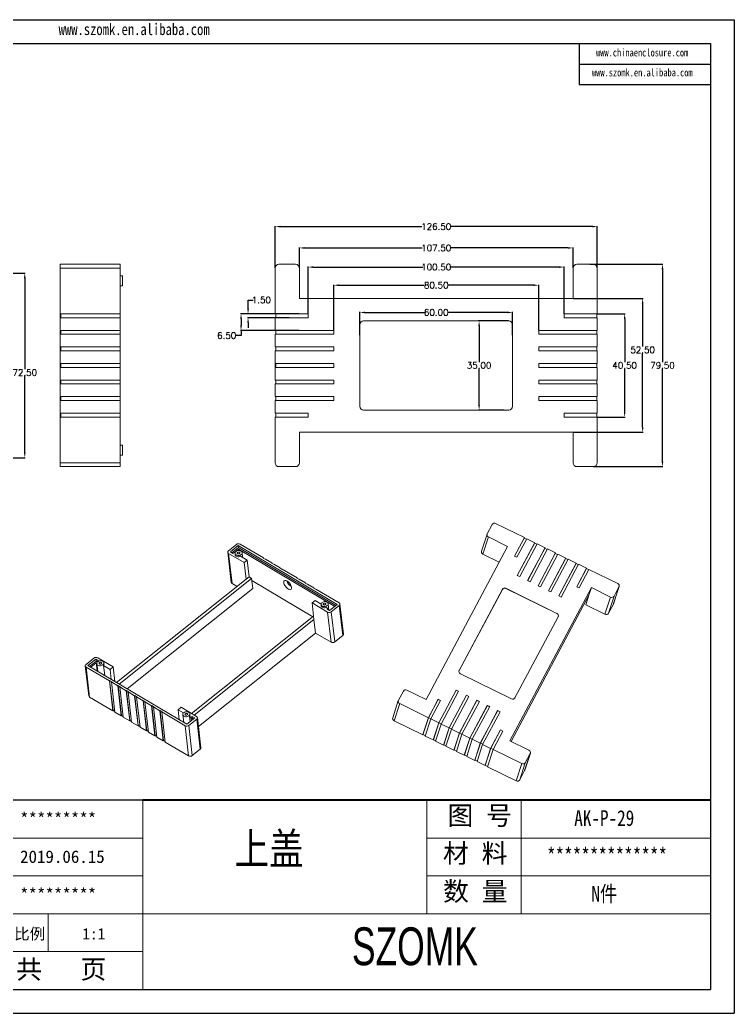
# Model space of a CAD drawing. Header units: inches. Extents: x 1474 to 2645, y 573 to 963.
# Drawn here: x 1745.1 to 2025.6, y 573 to 963 of the extents above; entities that cross this region are included whole.
import ezdxf

# ---------------------------------------------------------------- set-up
doc = ezdxf.new("R2010")
doc.units = ezdxf.units.IN
doc.layers.add('文字', color=81, linetype='Continuous')
doc.layers.add('粗实线', color=7, linetype='Continuous', lineweight=30)
doc.layers.add('细实线', color=3, linetype='Continuous', lineweight=9)
doc.styles.get("Standard").update_dxf_attribs({"font": 'txt', "bigfont": 'gbcbig.shx'})
doc.styles.add('宋体', font='', dxfattribs={"width": 0.8, "height": 3.5})
doc.styles.add('长仿宋', font='', dxfattribs={"width": 0.7, "height": 4})
doc.styles.get('宋体').set_extended_font_data('SimSun')
doc.styles.get('长仿宋').set_extended_font_data('SimSun')
doc.dimstyles.new('2.5', dxfattribs={"dimtxt": 2.5, "dimasz": 2, "dimexe": 0.18, "dimexo": 0.0625, "dimgap": 0.09, "dimtad": 0, "dimtih": 1, "dimtoh": 1, "dimzin": 0, "dimdsep": 46, "dimtxsty": 'Standard', "dimcen": 2, "dimadec": 0, "dimazin": 0, "dimtfac": 1, "dimtofl": 0, "dimtmove": 0, "dimatfit": 3, "dimfxl": 0, "dimtolj": 1, "dimtzin": 0, "dimarcsym": 0})

# ---------------------------------------------------------------- blocks, each defined once
blk = doc.blocks.new('*D121')
at = {"color": 0, "lineweight": -2, "transparency": 16777216}
for p, q in [((1854.87, 865.63), (1854.87, 873.64)), ((1856.87, 873.46), (1903.12, 873.46)), ((1960.37, 873.46), (1914.13, 873.46)), ((1962.37, 865.63), (1962.37, 873.64))]:
    blk.add_line(p, q, dxfattribs=at)
at = {"color": 0, "transparency": 16777216}
for points in [[(1856.87, 873.79), (1856.87, 873.13), (1854.87, 873.46)], [(1960.37, 873.79), (1960.37, 873.13), (1962.37, 873.46)]]:
    blk.add_solid(points, dxfattribs=at)
at = {"layer": 'Defpoints', "color": 0, "transparency": 16777216}
for p in [(1962.37, 873.46), (1854.87, 865.57), (1962.37, 865.57)]:
    blk.add_point(p, dxfattribs=at)
at = {"color": 0, "transparency": 16777216, "insert": (1908.62, 873.46), "char_height": 2.5, "attachment_point": 5}
blk.add_mtext('\\A1;107.50', dxfattribs=at)
blk = doc.blocks.new('*D122')
at = {"color": 0, "lineweight": -2, "transparency": 16777216}
for p, q in [((1845.37, 865.63), (1845.37, 882.04)), ((1847.37, 881.86), (1902.91, 881.86)), ((1969.87, 881.86), (1914.34, 881.86)), ((1971.87, 865.63), (1971.87, 882.04))]:
    blk.add_line(p, q, dxfattribs=at)
at = {"color": 0, "transparency": 16777216}
for points in [[(1847.37, 882.19), (1847.37, 881.53), (1845.37, 881.86)], [(1969.87, 882.19), (1969.87, 881.53), (1971.87, 881.86)]]:
    blk.add_solid(points, dxfattribs=at)
at = {"layer": 'Defpoints', "color": 0, "transparency": 16777216}
for p in [(1971.87, 881.86), (1845.37, 865.57), (1971.87, 865.57)]:
    blk.add_point(p, dxfattribs=at)
at = {"color": 0, "transparency": 16777216, "insert": (1908.62, 881.86), "char_height": 2.5, "attachment_point": 5}
blk.add_mtext('\\A1;126.50', dxfattribs=at)
blk = doc.blocks.new('*D123')
at = {"color": 0, "lineweight": -2, "transparency": 16777216}
for p, q in [((1878.62, 839.15), (1878.62, 848.31)), ((1880.62, 848.13), (1904.16, 848.13)), ((1936.62, 848.13), (1913.09, 848.13)), ((1938.62, 839.15), (1938.62, 848.31))]:
    blk.add_line(p, q, dxfattribs=at)
at = {"color": 0, "transparency": 16777216}
for points in [[(1880.62, 848.46), (1880.62, 847.8), (1878.62, 848.13)], [(1936.62, 848.46), (1936.62, 847.8), (1938.62, 848.13)]]:
    blk.add_solid(points, dxfattribs=at)
at = {"layer": 'Defpoints', "color": 0, "transparency": 16777216}
for p in [(1938.62, 848.13), (1878.62, 839.09), (1938.62, 839.09)]:
    blk.add_point(p, dxfattribs=at)
at = {"color": 0, "transparency": 16777216, "insert": (1908.62, 848.13), "char_height": 2.5, "attachment_point": 5}
blk.add_mtext('\\A1;60.00', dxfattribs=at)
blk = doc.blocks.new('*D124')
at = {"color": 0, "lineweight": -2, "transparency": 16777216}
for p, q in [((1858.37, 847.63), (1858.37, 866.12)), ((1958.87, 847.63), (1958.87, 866.12)), ((1860.37, 865.94), (1903.33, 865.94)), ((1956.87, 865.94), (1913.92, 865.94))]:
    blk.add_line(p, q, dxfattribs=at)
at = {"color": 0, "transparency": 16777216}
for points in [[(1860.37, 866.28), (1860.37, 865.61), (1858.37, 865.94)], [(1956.87, 866.28), (1956.87, 865.61), (1958.87, 865.94)]]:
    blk.add_solid(points, dxfattribs=at)
at = {"layer": 'Defpoints', "color": 0, "transparency": 16777216}
for p in [(1958.87, 865.94), (1858.37, 847.57), (1958.87, 847.57)]:
    blk.add_point(p, dxfattribs=at)
at = {"color": 0, "transparency": 16777216, "insert": (1908.62, 865.94), "char_height": 2.5, "attachment_point": 5}
blk.add_mtext('\\A1;100.50', dxfattribs=at)
blk = doc.blocks.new('*D125')
at = {"color": 0, "lineweight": -2, "transparency": 16777216}
for p, q in [((1868.37, 841.13), (1868.37, 859.01)), ((1870.37, 858.83), (1903.95, 858.83)), ((1946.87, 858.83), (1913.3, 858.83)), ((1948.87, 841.13), (1948.87, 859.01))]:
    blk.add_line(p, q, dxfattribs=at)
at = {"color": 0, "transparency": 16777216}
for points in [[(1870.37, 859.16), (1870.37, 858.49), (1868.37, 858.83)], [(1946.87, 859.16), (1946.87, 858.49), (1948.87, 858.83)]]:
    blk.add_solid(points, dxfattribs=at)
at = {"layer": 'Defpoints', "color": 0, "transparency": 16777216}
for p in [(1948.87, 858.83), (1868.37, 841.07), (1948.87, 841.07)]:
    blk.add_point(p, dxfattribs=at)
at = {"color": 0, "transparency": 16777216, "insert": (1908.62, 858.83), "char_height": 2.5, "attachment_point": 5}
blk.add_mtext('\\A1;80.50', dxfattribs=at)
blk = doc.blocks.new('*D126')
at = {"color": 0, "lineweight": -2, "transparency": 16777216}
for p, q in [((1937.06, 844.82), (1925.29, 844.82)), ((1925.47, 842.82), (1925.47, 828.66)), ((1925.47, 811.82), (1925.47, 825.98)), ((1935.3, 809.82), (1925.29, 809.82))]:
    blk.add_line(p, q, dxfattribs=at)
at = {"color": 0, "transparency": 16777216}
for points in [[(1925.13, 842.82), (1925.8, 842.82), (1925.47, 844.82)], [(1925.13, 811.82), (1925.8, 811.82), (1925.47, 809.82)]]:
    blk.add_solid(points, dxfattribs=at)
at = {"layer": 'Defpoints', "color": 0, "transparency": 16777216}
for p in [(1925.47, 844.82), (1937.12, 844.82), (1935.36, 809.82)]:
    blk.add_point(p, dxfattribs=at)
at = {"color": 0, "transparency": 16777216, "insert": (1925.47, 827.32), "char_height": 2.5, "attachment_point": 5}
blk.add_mtext('\\A1;35.00', dxfattribs=at)
blk = doc.blocks.new('*D127')
at = {"color": 0, "lineweight": -2, "transparency": 16777216}
for p, q in [((1968.91, 867.07), (1997.65, 867.07)), ((1997.47, 865.07), (1997.47, 828.66)), ((1997.47, 789.57), (1997.47, 825.98)), ((1970.44, 787.57), (1997.65, 787.57))]:
    blk.add_line(p, q, dxfattribs=at)
at = {"color": 0, "transparency": 16777216}
for points in [[(1997.14, 865.07), (1997.81, 865.07), (1997.47, 867.07)], [(1997.14, 789.57), (1997.81, 789.57), (1997.47, 787.57)]]:
    blk.add_solid(points, dxfattribs=at)
at = {"layer": 'Defpoints', "color": 0, "transparency": 16777216}
for p in [(1968.85, 867.07), (1997.47, 867.07), (1970.37, 787.57)]:
    blk.add_point(p, dxfattribs=at)
at = {"color": 0, "transparency": 16777216, "insert": (1997.47, 827.32), "char_height": 2.5, "attachment_point": 5}
blk.add_mtext('\\A1;79.50', dxfattribs=at)
blk = doc.blocks.new('*D128')
at = {"color": 0, "lineweight": -2, "transparency": 16777216}
for p, q in [((1962.44, 853.57), (1989.87, 853.57)), ((1989.69, 851.57), (1989.69, 834.78)), ((1989.69, 803.07), (1989.69, 832.1)), ((1962.44, 801.07), (1989.87, 801.07))]:
    blk.add_line(p, q, dxfattribs=at)
at = {"color": 0, "transparency": 16777216}
for points in [[(1989.35, 851.57), (1990.02, 851.57), (1989.69, 853.57)], [(1989.35, 803.07), (1990.02, 803.07), (1989.69, 801.07)]]:
    blk.add_solid(points, dxfattribs=at)
at = {"layer": 'Defpoints', "color": 0, "transparency": 16777216}
for p in [(1962.37, 853.57), (1989.69, 853.57), (1962.37, 801.07)]:
    blk.add_point(p, dxfattribs=at)
at = {"color": 0, "transparency": 16777216, "insert": (1989.69, 833.44), "char_height": 2.5, "attachment_point": 5}
blk.add_mtext('\\A1;52.50', dxfattribs=at)
blk = doc.blocks.new('*D129')
at = {"color": 0, "lineweight": -2, "transparency": 16777216}
for p, q in [((1971.94, 847.57), (1982.81, 847.57)), ((1982.63, 845.57), (1982.63, 828.66)), ((1982.63, 809.07), (1982.63, 825.98)), ((1971.94, 807.07), (1982.81, 807.07))]:
    blk.add_line(p, q, dxfattribs=at)
at = {"color": 0, "transparency": 16777216}
for points in [[(1982.3, 845.57), (1982.97, 845.57), (1982.63, 847.57)], [(1982.3, 809.07), (1982.97, 809.07), (1982.63, 807.07)]]:
    blk.add_solid(points, dxfattribs=at)
at = {"layer": 'Defpoints', "color": 0, "transparency": 16777216}
for p in [(1971.87, 847.57), (1982.63, 847.57), (1971.87, 807.07)]:
    blk.add_point(p, dxfattribs=at)
at = {"color": 0, "transparency": 16777216, "insert": (1982.63, 827.32), "char_height": 2.5, "attachment_point": 5}
blk.add_mtext('\\A1;40.50', dxfattribs=at)
blk = doc.blocks.new('*D130')
at = {"color": 0, "lineweight": -2, "transparency": 16777216}
for p, q in [((1834.73, 849.57), (1834.73, 853.02)), ((1834.73, 853.02), (1836.73, 853.02)), ((1850.85, 847.57), (1834.55, 847.57)), ((1850.85, 846.07), (1834.55, 846.07)), ((1834.73, 844.07), (1834.73, 842.07))]:
    blk.add_line(p, q, dxfattribs=at)
at = {"color": 0, "transparency": 16777216}
for points in [[(1834.4, 849.57), (1835.06, 849.57), (1834.73, 847.57)], [(1834.4, 844.07), (1835.06, 844.07), (1834.73, 846.07)]]:
    blk.add_solid(points, dxfattribs=at)
at = {"layer": 'Defpoints', "color": 0, "transparency": 16777216}
for p in [(1850.91, 847.57), (1834.73, 846.07), (1850.91, 846.07)]:
    blk.add_point(p, dxfattribs=at)
at = {"color": 0, "transparency": 16777216, "insert": (1839.95, 853.02), "char_height": 2.5, "attachment_point": 5}
blk.add_mtext('\\A1;1.50', dxfattribs=at)
blk = doc.blocks.new('*D131')
at = {"color": 0, "lineweight": -2, "transparency": 16777216}
for p, q in [((1854.83, 847.57), (1831.79, 847.57)), ((1831.97, 845.57), (1831.97, 843.07)), ((1831.97, 839.07), (1829.97, 839.07)), ((1854.83, 841.07), (1831.79, 841.07)), ((1831.97, 841.07), (1831.97, 839.07))]:
    blk.add_line(p, q, dxfattribs=at)
at = {"color": 0, "transparency": 16777216}
for points in [[(1831.64, 845.57), (1832.31, 845.57), (1831.97, 847.57)], [(1831.64, 843.07), (1832.31, 843.07), (1831.97, 841.07)]]:
    blk.add_solid(points, dxfattribs=at)
at = {"layer": 'Defpoints', "color": 0, "transparency": 16777216}
for p in [(1854.9, 847.57), (1831.97, 841.07), (1854.9, 841.07)]:
    blk.add_point(p, dxfattribs=at)
at = {"color": 0, "transparency": 16777216, "insert": (1826.34, 839.07), "char_height": 2.5, "attachment_point": 5}
blk.add_mtext('\\A1;6.50', dxfattribs=at)
blk = doc.blocks.new('*D135')
at = {"color": 0, "lineweight": -2, "transparency": 16777216}
for p, q in [((1715.22, 863.57), (1747.23, 863.57)), ((1747.05, 861.57), (1747.05, 825.88)), ((1747.05, 793.07), (1747.05, 823.2)), ((1715.22, 791.07), (1747.23, 791.07))]:
    blk.add_line(p, q, dxfattribs=at)
at = {"color": 0, "transparency": 16777216}
for points in [[(1746.71, 861.57), (1747.38, 861.57), (1747.05, 863.57)], [(1746.71, 793.07), (1747.38, 793.07), (1747.05, 791.07)]]:
    blk.add_solid(points, dxfattribs=at)
at = {"layer": 'Defpoints', "color": 0, "transparency": 16777216}
for p in [(1715.15, 863.57), (1747.05, 863.57), (1715.15, 791.07)]:
    blk.add_point(p, dxfattribs=at)
at = {"color": 0, "transparency": 16777216, "insert": (1747.05, 824.54), "char_height": 2.5, "attachment_point": 5}
blk.add_mtext('\\A1;72.50', dxfattribs=at)

msp = doc.modelspace()

# ---------------------------------------------------------------- linework, layer by layer
for p, q in [((1473.932, 963.036), (2025.615, 963.036)), ((2025.615, 963.036), (2025.615, 572.957)), ((1488.207, 953.749), (2016.328, 953.749)), ((1964.73, 953.749), (1964.73, 937.624)), ((2016.328, 953.749), (2016.328, 582.244)), ((1964.73, 945.686), (2016.328, 945.686)), ((1964.73, 937.624), (2016.328, 937.624)), ((1793.425, 656.545), (1681.974, 656.545)), ((1488.207, 582.244), (2016.328, 582.244)), ((1473.932, 572.957), (2025.615, 572.957))]:
    msp.add_line(p, q)
at = {"color": 7, "linetype": 'Continuous', "lineweight": 15}
for p, q in [((1784.463, 867.07), (1760.963, 867.07)), ((1760.963, 865.57), (1760.963, 867.07)), ((1784.463, 867.07), (1784.463, 865.57)), ((1853.375, 867.07), (1846.875, 867.07)), ((1970.375, 867.07), (1963.875, 867.07)), ((1784.463, 865.57), (1760.963, 865.57)), ((1760.963, 847.57), (1760.963, 865.57)), ((1784.463, 865.57), (1784.463, 847.57)), ((1785.463, 862.57), (1784.463, 862.57)), ((1785.463, 862.57), (1785.463, 858.57)), ((1845.375, 865.57), (1845.375, 847.57)), ((1854.875, 853.57), (1854.875, 865.57)), ((1962.375, 865.57), (1962.375, 853.57)), ((1971.875, 847.57), (1971.875, 865.57)), ((1784.463, 858.57), (1785.463, 858.57)), ((1962.375, 853.57), (1854.875, 853.57)), ((1784.463, 847.57), (1760.963, 847.57)), ((1760.963, 846.07), (1760.963, 847.57)), ((1761.163, 846.07), (1761.163, 847.57)), ((1784.463, 846.07), (1784.463, 847.57)), ((1845.375, 847.57), (1858.375, 847.57)), ((1845.575, 847.57), (1845.575, 846.07)), ((1858.375, 847.57), (1858.375, 846.07)), ((1958.875, 847.57), (1971.875, 847.57)), ((1958.875, 846.07), (1958.875, 847.57)), ((1971.675, 846.07), (1971.675, 847.57)), ((1784.463, 846.07), (1760.963, 846.07)), ((1760.963, 841.07), (1760.963, 846.07)), ((1784.463, 846.07), (1784.463, 841.07)), ((1845.375, 846.07), (1845.375, 841.07)), ((1858.375, 846.07), (1845.375, 846.07)), ((1878.625, 811.32), (1878.625, 843.32)), ((1880.125, 844.82), (1937.125, 844.82)), ((1938.625, 843.32), (1938.625, 811.32)), ((1971.875, 846.07), (1958.875, 846.07)), ((1971.875, 841.07), (1971.875, 846.07)), ((1784.463, 841.07), (1760.963, 841.07)), ((1760.963, 839.57), (1760.963, 841.07)), ((1784.463, 839.57), (1760.963, 839.57)), ((1760.963, 834.57), (1760.963, 839.57)), ((1761.163, 839.57), (1761.163, 841.07)), ((1784.463, 839.57), (1784.463, 841.07)), ((1784.463, 839.57), (1784.463, 834.57)), ((1845.375, 841.07), (1868.375, 841.07)), ((1845.375, 839.57), (1845.375, 834.57)), ((1868.375, 839.57), (1845.375, 839.57)), ((1845.575, 841.07), (1845.575, 839.57)), ((1868.375, 841.07), (1868.375, 839.57)), ((1948.875, 841.07), (1971.875, 841.07)), ((1948.875, 839.57), (1948.875, 841.07)), ((1971.875, 839.57), (1948.875, 839.57)), ((1971.675, 839.57), (1971.675, 841.07)), ((1971.875, 834.57), (1971.875, 839.57)), ((1784.463, 834.57), (1760.963, 834.57)), ((1760.963, 833.07), (1760.963, 834.57)), ((1784.463, 833.07), (1760.963, 833.07)), ((1760.963, 828.07), (1760.963, 833.07)), ((1761.163, 833.07), (1761.163, 834.57)), ((1784.463, 833.07), (1784.463, 834.57)), ((1784.463, 833.07), (1784.463, 828.07)), ((1845.375, 834.57), (1868.375, 834.57)), ((1845.375, 833.07), (1845.375, 828.07)), ((1868.375, 833.07), (1845.375, 833.07)), ((1845.575, 834.57), (1845.575, 833.07)), ((1868.375, 834.57), (1868.375, 833.07)), ((1948.875, 834.57), (1971.875, 834.57)), ((1948.875, 833.07), (1948.875, 834.57)), ((1971.875, 833.07), (1948.875, 833.07)), ((1971.675, 833.07), (1971.675, 834.57)), ((1971.875, 828.07), (1971.875, 833.07)), ((1784.463, 828.07), (1760.963, 828.07)), ((1760.963, 826.57), (1760.963, 828.07)), ((1761.163, 826.57), (1761.163, 828.07)), ((1784.463, 826.57), (1784.463, 828.07)), ((1845.375, 828.07), (1868.375, 828.07)), ((1845.375, 828.07), (1845.375, 826.57)), ((1845.575, 828.07), (1845.575, 826.57)), ((1868.375, 828.07), (1868.375, 826.57)), ((1948.875, 828.07), (1971.875, 828.07)), ((1948.875, 826.57), (1948.875, 828.07)), ((1971.675, 826.57), (1971.675, 828.07)), ((1760.963, 826.57), (1784.463, 826.57)), ((1760.963, 821.57), (1760.963, 826.57)), ((1784.463, 826.57), (1784.463, 821.57)), ((1845.375, 826.57), (1845.375, 821.57)), ((1868.375, 826.57), (1845.375, 826.57)), ((1971.875, 826.57), (1948.875, 826.57)), ((1971.875, 821.57), (1971.875, 826.57)), ((1784.463, 821.57), (1760.963, 821.57)), ((1760.963, 820.07), (1760.963, 821.57)), ((1760.963, 815.07), (1760.963, 820.07)), ((1760.963, 820.07), (1784.463, 820.07)), ((1761.163, 820.07), (1761.163, 821.57)), ((1784.463, 820.07), (1784.463, 821.57)), ((1784.463, 820.07), (1784.463, 815.07)), ((1845.375, 821.57), (1868.375, 821.57)), ((1845.375, 820.07), (1845.375, 815.07)), ((1868.375, 820.07), (1845.375, 820.07)), ((1845.575, 821.57), (1845.575, 820.07)), ((1868.375, 821.57), (1868.375, 820.07)), ((1948.875, 821.57), (1971.875, 821.57)), ((1948.875, 820.07), (1948.875, 821.57)), ((1971.875, 820.07), (1948.875, 820.07)), ((1971.675, 820.07), (1971.675, 821.57)), ((1971.875, 815.07), (1971.875, 820.07)), ((1784.463, 815.07), (1760.963, 815.07)), ((1760.963, 813.57), (1760.963, 815.07)), ((1760.963, 813.57), (1784.463, 813.57)), ((1760.963, 808.57), (1760.963, 813.57)), ((1761.163, 813.57), (1761.163, 815.07)), ((1784.463, 813.57), (1784.463, 815.07)), ((1784.463, 813.57), (1784.463, 808.57)), ((1845.375, 815.07), (1868.375, 815.07)), ((1845.375, 813.57), (1845.375, 808.57)), ((1868.375, 813.57), (1845.375, 813.57)), ((1845.575, 815.07), (1845.575, 813.57)), ((1868.375, 815.07), (1868.375, 813.57)), ((1948.875, 815.07), (1971.875, 815.07)), ((1948.875, 813.57), (1948.875, 815.07)), ((1971.875, 813.57), (1948.875, 813.57)), ((1971.675, 813.57), (1971.675, 815.07)), ((1971.875, 808.57), (1971.875, 813.57)), ((1784.463, 808.57), (1760.963, 808.57)), ((1760.963, 807.07), (1760.963, 808.57)), ((1761.163, 807.07), (1761.163, 808.57)), ((1784.463, 807.07), (1784.463, 808.57)), ((1845.375, 808.57), (1858.375, 808.57)), ((1845.575, 808.57), (1845.575, 807.07)), ((1858.375, 808.57), (1858.375, 807.07)), ((1937.125, 809.82), (1880.125, 809.82)), ((1958.875, 808.57), (1971.875, 808.57)), ((1958.875, 807.07), (1958.875, 808.57)), ((1971.675, 807.07), (1971.675, 808.57)), ((1760.963, 807.07), (1784.463, 807.07)), ((1760.963, 789.07), (1760.963, 807.07)), ((1784.463, 807.07), (1784.463, 789.07)), ((1845.375, 807.07), (1845.375, 789.07)), ((1858.375, 807.07), (1845.375, 807.07)), ((1971.875, 807.07), (1958.875, 807.07)), ((1971.875, 789.07), (1971.875, 807.07)), ((1854.875, 801.07), (1962.375, 801.07)), ((1854.875, 789.07), (1854.875, 801.07)), ((1962.375, 801.07), (1962.375, 789.07)), ((1785.463, 796.07), (1784.463, 796.07)), ((1785.463, 796.07), (1785.463, 792.07)), ((1784.463, 792.07), (1785.463, 792.07)), ((1784.463, 789.07), (1760.963, 789.07)), ((1760.963, 787.57), (1760.963, 789.07)), ((1784.463, 789.07), (1784.463, 787.57)), ((1784.463, 787.57), (1760.963, 787.57)), ((1846.875, 787.57), (1853.375, 787.57)), ((1963.875, 787.57), (1970.375, 787.57)), ((1930.575, 764.882), (1928.638, 761.248)), ((1943.24, 759.708), (1931.961, 765.258)), ((1928.579, 761.109), (1926.396, 754.37)), ((1827.038, 754.532), (1830.146, 757.011)), ((1831.625, 757.13), (1840.768, 751.704)), ((1929.131, 759.946), (1926.948, 753.208)), ((1929.131, 759.946), (1936.65, 756.246)), ((1939.367, 752.438), (1943.24, 759.708)), ((1943.162, 759.538), (1939.376, 752.434)), ((1944.18, 759.245), (1940.307, 751.976)), ((1940.46, 744.842), (1947.313, 757.703)), ((1947.235, 757.534), (1940.47, 744.837)), ((1948.253, 757.24), (1941.4, 744.379)), ((1944.092, 759.08), (1943.162, 759.538)), ((1943.182, 759.528), (1943.24, 759.708)), ((1947.313, 757.703), (1944.18, 759.245)), ((1948.165, 757.076), (1947.235, 757.534)), ((1947.255, 757.524), (1947.313, 757.703)), ((1951.386, 755.699), (1948.253, 757.24)), ((1826.757, 753.96), (1828.12, 742.123)), ((1833.177, 749.89), (1827.082, 753.508)), ((1827.082, 753.508), (1828.446, 741.671)), ((1830.908, 756.558), (1827.8, 754.08)), ((1827.8, 754.08), (1828.815, 753.477)), ((1830.995, 755.803), (1828.393, 753.728)), ((1828.815, 753.477), (1829.294, 753.858)), ((1829.294, 753.858), (1829.611, 753.669)), ((1831.024, 755.12), (1829.379, 753.808)), ((1829.608, 753.488), (1829.666, 752.984)), ((1869.764, 733.496), (1830.908, 756.558)), ((1830.995, 755.803), (1830.908, 756.558)), ((1869.258, 733.092), (1830.995, 755.803)), ((1868.78, 732.711), (1831.024, 755.12)), ((1831.024, 755.12), (1831.082, 754.62)), ((1832.61, 751.89), (1832.389, 753.808)), ((1936.65, 756.246), (1904.622, 696.134)), ((1926.948, 753.208), (1933.352, 750.056)), ((1944.533, 742.837), (1951.386, 755.699)), ((1951.307, 755.529), (1944.543, 742.833)), ((1952.325, 755.236), (1945.473, 742.375)), ((1948.606, 740.833), (1955.458, 753.694)), ((1955.38, 753.525), (1948.615, 740.828)), ((1956.398, 753.231), (1949.546, 740.37)), ((1952.238, 755.071), (1951.307, 755.529)), ((1951.328, 755.519), (1951.386, 755.699)), ((1955.458, 753.694), (1952.325, 755.236)), ((1956.311, 753.067), (1955.38, 753.525)), ((1955.4, 753.515), (1955.458, 753.694)), ((1959.531, 751.69), (1956.398, 753.231)), ((1831.801, 752.37), (1834.373, 750.843)), ((1834.373, 750.843), (1833.177, 749.89)), ((1833.177, 749.89), (1833.932, 743.342)), ((1835.127, 744.295), (1834.373, 750.843)), ((1840.768, 751.704), (1840.672, 751.628)), ((1841.434, 751.175), (1840.672, 751.628)), ((1840.784, 751.561), (1840.768, 751.704)), ((1841.434, 751.175), (1841.53, 751.252)), ((1841.53, 751.252), (1844.069, 749.744)), ((1844.069, 749.744), (1843.974, 749.668)), ((1844.735, 749.216), (1843.974, 749.668)), ((1844.086, 749.601), (1844.069, 749.744)), ((1844.735, 749.216), (1844.831, 749.292)), ((1844.831, 749.292), (1847.371, 747.785)), ((1940.307, 751.976), (1939.367, 752.438)), ((1952.679, 738.828), (1959.531, 751.69)), ((1952.688, 738.824), (1959.453, 751.52)), ((1960.471, 751.227), (1953.619, 738.366)), ((1956.752, 736.824), (1963.604, 749.685)), ((1956.761, 736.819), (1963.526, 749.516)), ((1964.544, 749.222), (1957.691, 736.361)), ((1960.383, 751.062), (1959.453, 751.52)), ((1959.473, 751.51), (1959.531, 751.69)), ((1963.604, 749.685), (1960.471, 751.227)), ((1964.456, 749.058), (1963.526, 749.516)), ((1963.546, 749.506), (1963.604, 749.685)), ((1967.677, 747.681), (1964.544, 749.222)), ((1847.371, 747.785), (1847.275, 747.708)), ((1848.037, 747.256), (1847.275, 747.708)), ((1847.387, 747.642), (1847.371, 747.785)), ((1848.037, 747.256), (1848.133, 747.332)), ((1853.974, 743.866), (1848.133, 747.332)), ((1963.804, 740.411), (1967.677, 747.681)), ((1963.813, 740.407), (1967.599, 747.511)), ((1968.617, 747.218), (1964.744, 739.949)), ((1968.529, 747.053), (1967.599, 747.511)), ((1967.619, 747.501), (1967.677, 747.681)), ((1979.895, 741.667), (1968.617, 747.218)), ((1833.932, 743.342), (1783.088, 702.795)), ((1836.143, 743.692), (1784.104, 702.192)), ((1830.389, 740.517), (1828.446, 741.671)), ((1833.932, 743.342), (1835.127, 744.295)), ((1835.127, 744.295), (1836.143, 743.692)), ((1836.143, 743.692), (1836.607, 739.663)), ((1836.237, 742.876), (1860.23, 728.635)), ((1853.974, 743.866), (1853.878, 743.789)), ((1854.64, 743.337), (1853.878, 743.789)), ((1853.99, 743.723), (1853.974, 743.866)), ((1854.736, 743.413), (1854.64, 743.337)), ((1854.736, 743.413), (1857.275, 741.906)), ((1857.18, 741.83), (1857.275, 741.906)), ((1857.941, 741.377), (1857.18, 741.83)), ((1857.292, 741.763), (1857.275, 741.906)), ((1858.037, 741.454), (1857.941, 741.377)), ((1858.037, 741.454), (1860.577, 739.946)), ((1941.4, 744.379), (1940.46, 744.842)), ((1945.473, 742.375), (1944.533, 742.837)), ((1787.267, 700.315), (1836.607, 739.663)), ((1860.481, 739.87), (1860.577, 739.946)), ((1861.243, 739.418), (1860.481, 739.87)), ((1860.593, 739.804), (1860.577, 739.946)), ((1861.339, 739.494), (1861.243, 739.418)), ((1861.339, 739.494), (1870.481, 734.068)), ((1934.591, 739.371), (1917.609, 707.497)), ((1917.628, 707.555), (1934.61, 739.428)), ((1934.61, 739.428), (1934.591, 739.371)), ((1935.978, 739.747), (1935.997, 739.804)), ((1956.029, 729.878), (1935.978, 739.747)), ((1935.997, 739.804), (1956.047, 729.936)), ((1937.518, 679.943), (1969.546, 740.055)), ((1949.546, 740.37), (1948.606, 740.833)), ((1953.619, 738.366), (1952.679, 738.828)), ((1964.744, 739.949), (1963.804, 740.411)), ((1968.571, 737.045), (1969.546, 740.055)), ((1969.546, 740.055), (1977.065, 736.355)), ((1978.206, 733.628), (1980.388, 740.366)), ((1978.265, 733.767), (1980.447, 740.505)), ((1978.452, 736.731), (1980.388, 740.366)), ((1859.844, 734.063), (1861.039, 735.016)), ((1865.939, 730.445), (1859.844, 734.063)), ((1859.844, 734.063), (1860.598, 727.515)), ((1861.039, 735.016), (1863.389, 733.621)), ((1863.385, 733.44), (1863.443, 732.936)), ((1866.47, 731.128), (1866.166, 733.76)), ((1866.656, 731.017), (1869.764, 733.496)), ((1872.17, 721.779), (1870.807, 733.616)), ((1968.571, 737.045), (1938.016, 679.698)), ((1957.691, 736.361), (1956.752, 736.824)), ((1967.363, 733.317), (1968.571, 737.045)), ((1974.882, 729.617), (1977.065, 736.355)), ((1976.269, 729.993), (1978.452, 736.731)), ((1976.269, 729.993), (1978.206, 733.628)), ((1978.206, 733.628), (1978.265, 733.767)), ((1866.118, 732.001), (1865.578, 732.322)), ((1866.118, 732.001), (1865.64, 731.62)), ((1865.64, 731.62), (1866.656, 731.017)), ((1867.302, 718.608), (1865.939, 730.445)), ((1866.2, 731.287), (1866.118, 732.001)), ((1870.526, 733.043), (1867.418, 730.565)), ((1867.418, 730.565), (1868.781, 718.728)), ((1870.526, 733.043), (1871.889, 721.207)), ((1956.047, 729.936), (1956.029, 729.878)), ((1967.363, 733.317), (1974.882, 729.617)), ((1860.449, 728.809), (1812.564, 690.622)), ((1860.598, 727.515), (1813.58, 690.019)), ((1860.598, 727.515), (1861.207, 722.226)), ((1956.54, 728.634), (1939.558, 696.761)), ((1861.207, 722.226), (1815.255, 685.58)), ((1867.302, 718.608), (1861.207, 722.226)), ((1871.889, 721.207), (1868.781, 718.728)), ((1774.2, 712.394), (1771.092, 709.916)), ((1774.962, 711.942), (1771.854, 709.463)), ((1775.049, 711.187), (1772.447, 709.111)), ((1775.079, 710.504), (1772.955, 708.81)), ((1775.978, 711.339), (1774.962, 711.942)), ((1774.962, 711.942), (1775.049, 711.187)), ((1775.504, 710.916), (1775.049, 711.187)), ((1775.079, 710.504), (1775.335, 710.352)), ((1775.079, 710.504), (1775.444, 707.333)), ((1775.335, 710.206), (1775.683, 707.191)), ((1775.499, 710.958), (1775.978, 711.339)), ((1775.617, 710.888), (1775.499, 710.958)), ((1775.499, 710.958), (1775.52, 710.781)), ((1781.774, 708.896), (1775.679, 712.514)), ((1778.175, 710.023), (1778.117, 710.527)), ((1770.811, 709.343), (1772.174, 697.507)), ((1771.136, 708.891), (1780.279, 703.465)), ((1771.136, 708.891), (1772.5, 697.055)), ((1771.854, 709.463), (1810.71, 686.401)), ((1780.579, 707.943), (1778.007, 709.47)), ((1778.007, 709.47), (1778.459, 705.543)), ((1781.774, 708.896), (1780.579, 707.943)), ((1781.031, 704.016), (1780.579, 707.943)), ((1782.432, 703.185), (1781.774, 708.896)), ((1917.56, 707.387), (1917.609, 707.497)), ((1917.609, 707.497), (1917.628, 707.555)), ((1938.172, 696.385), (1918.121, 706.253)), ((1780.279, 703.465), (1780.375, 703.541)), ((1780.279, 703.465), (1781.642, 691.628)), ((1781.137, 703.089), (1780.375, 703.541)), ((1780.375, 703.541), (1781.726, 691.805)), ((1781.137, 703.089), (1781.041, 703.013)), ((1781.041, 703.013), (1783.581, 701.505)), ((1781.041, 703.013), (1782.404, 691.176)), ((1783.581, 701.505), (1783.676, 701.582)), ((1783.581, 701.505), (1784.944, 689.669)), ((1784.438, 701.129), (1783.676, 701.582)), ((1783.676, 701.582), (1785.028, 689.846)), ((1784.438, 701.129), (1784.343, 701.053)), ((1784.343, 701.053), (1786.882, 699.546)), ((1784.343, 701.053), (1785.706, 689.217)), ((1786.882, 699.546), (1786.978, 699.622)), ((1786.882, 699.546), (1788.245, 687.709)), ((1787.74, 699.17), (1786.978, 699.622)), ((1786.978, 699.622), (1788.329, 687.886)), ((1787.74, 699.17), (1787.644, 699.094)), ((1787.644, 699.094), (1790.184, 697.586)), ((1787.644, 699.094), (1789.007, 687.257)), ((1895.717, 699.458), (1893.78, 695.823)), ((1904.622, 696.134), (1897.103, 699.834)), ((1909.624, 686.967), (1916.477, 699.828)), ((1909.665, 687.021), (1916.458, 699.77)), ((1917.417, 699.365), (1910.564, 686.504)), ((1916.477, 699.828), (1916.458, 699.77)), ((1916.458, 699.77), (1917.389, 699.312)), ((1916.477, 699.828), (1917.417, 699.365)), ((1781.642, 691.628), (1772.5, 697.055)), ((1790.279, 697.662), (1790.184, 697.586)), ((1790.184, 697.586), (1791.547, 685.75)), ((1791.041, 697.21), (1790.279, 697.662)), ((1791.631, 685.927), (1790.279, 697.662)), ((1790.946, 697.134), (1791.041, 697.21)), ((1790.946, 697.134), (1793.485, 695.627)), ((1792.309, 685.297), (1790.946, 697.134)), ((1793.581, 695.703), (1793.485, 695.627)), ((1793.485, 695.627), (1794.848, 683.79)), ((1794.343, 695.251), (1793.581, 695.703)), ((1794.932, 683.967), (1793.581, 695.703)), ((1794.247, 695.174), (1794.343, 695.251)), ((1794.247, 695.174), (1796.787, 693.667)), ((1795.61, 683.338), (1794.247, 695.174)), ((1893.721, 695.684), (1891.538, 688.946)), ((1892.09, 687.784), (1894.273, 694.522)), ((1894.273, 694.522), (1905.552, 688.971)), ((1905.552, 688.971), (1909.425, 696.24)), ((1905.593, 689.025), (1909.406, 696.183)), ((1910.365, 695.778), (1906.491, 688.508)), ((1909.406, 696.183), (1909.425, 696.24)), ((1910.336, 695.725), (1909.406, 696.183)), ((1909.425, 696.24), (1910.365, 695.778)), ((1913.697, 684.962), (1920.55, 697.823)), ((1913.738, 685.016), (1920.531, 697.766)), ((1921.489, 697.361), (1914.637, 684.499)), ((1917.77, 682.958), (1924.622, 695.819)), ((1917.811, 683.012), (1924.604, 695.761)), ((1925.562, 695.356), (1918.71, 682.495)), ((1920.55, 697.823), (1920.531, 697.766)), ((1920.531, 697.766), (1921.461, 697.308)), ((1920.55, 697.823), (1921.489, 697.361)), ((1924.622, 695.819), (1924.604, 695.761)), ((1924.604, 695.761), (1925.534, 695.303)), ((1924.622, 695.819), (1925.562, 695.356)), ((1781.805, 691.758), (1781.642, 691.628)), ((1782.376, 691.42), (1781.726, 691.805)), ((1784.944, 689.669), (1782.404, 691.176)), ((1796.882, 693.743), (1796.787, 693.667)), ((1796.787, 693.667), (1798.15, 681.83)), ((1797.644, 693.291), (1796.882, 693.743)), ((1798.234, 682.007), (1796.882, 693.743)), ((1797.549, 693.215), (1797.644, 693.291)), ((1797.549, 693.215), (1800.088, 691.707)), ((1798.912, 681.378), (1797.549, 693.215)), ((1800.184, 691.784), (1800.088, 691.707)), ((1800.088, 691.707), (1801.451, 679.871)), ((1800.946, 691.332), (1800.184, 691.784)), ((1801.535, 680.048), (1800.184, 691.784)), ((1800.85, 691.255), (1800.946, 691.332)), ((1800.85, 691.255), (1809.993, 685.829)), ((1802.213, 679.419), (1800.85, 691.255)), ((1807.245, 692.116), (1808.44, 693.069)), ((1807.245, 692.116), (1809.394, 690.84)), ((1807.697, 688.189), (1807.245, 692.116)), ((1808.44, 693.069), (1814.535, 689.451)), ((1811.952, 689.975), (1811.894, 690.479)), ((1921.843, 680.953), (1928.695, 693.814)), ((1928.677, 693.757), (1921.884, 681.008)), ((1929.635, 693.352), (1922.783, 680.49)), ((1925.916, 678.949), (1932.768, 691.81)), ((1932.749, 691.752), (1925.957, 679.003)), ((1933.708, 691.347), (1926.855, 678.486)), ((1928.677, 693.757), (1928.695, 693.814)), ((1929.607, 693.299), (1928.677, 693.757)), ((1928.695, 693.814), (1929.635, 693.352)), ((1932.749, 691.752), (1932.768, 691.81)), ((1933.68, 691.294), (1932.749, 691.752)), ((1932.768, 691.81), (1933.708, 691.347)), ((1785.107, 689.799), (1784.944, 689.669)), ((1785.678, 689.46), (1785.028, 689.846)), ((1788.245, 687.709), (1785.706, 689.217)), ((1788.408, 687.839), (1788.245, 687.709)), ((1788.979, 687.501), (1788.329, 687.886)), ((1791.547, 685.75), (1789.007, 687.257)), ((1809.112, 690.158), (1809.46, 687.143)), ((1810.71, 686.401), (1813.818, 688.879)), ((1811.472, 685.949), (1814.58, 688.427)), ((1811.784, 689.422), (1812.324, 689.101)), ((1812.012, 687.439), (1811.784, 689.422)), ((1812.802, 689.482), (1812.324, 689.101)), ((1812.324, 689.101), (1812.411, 688.346)), ((1812.889, 688.727), (1812.411, 688.346)), ((1812.411, 688.346), (1812.834, 688.095)), ((1813.818, 688.879), (1812.802, 689.482)), ((1812.802, 689.482), (1812.889, 688.727)), ((1813.312, 688.476), (1812.889, 688.727)), ((1814.58, 688.427), (1815.943, 676.591)), ((1816.224, 677.163), (1814.861, 689)), ((1903.369, 682.233), (1892.09, 687.784)), ((1905.552, 688.971), (1903.369, 682.233)), ((1903.429, 682.345), (1905.593, 689.025)), ((1904.309, 681.77), (1906.491, 688.508)), ((1905.593, 689.025), (1906.523, 688.568)), ((1906.491, 688.508), (1909.624, 686.967)), ((1909.624, 686.967), (1907.442, 680.228)), ((1907.501, 680.34), (1909.665, 687.021)), ((1909.665, 687.021), (1910.596, 686.563)), ((1791.71, 685.88), (1791.547, 685.75)), ((1792.281, 685.541), (1791.631, 685.927)), ((1794.848, 683.79), (1792.309, 685.297)), ((1795.011, 683.92), (1794.848, 683.79)), ((1795.582, 683.581), (1794.932, 683.967)), ((1798.15, 681.83), (1795.61, 683.338)), ((1809.993, 685.829), (1811.356, 673.992)), ((1811.472, 685.949), (1812.835, 674.112)), ((1908.382, 679.766), (1910.564, 686.504)), ((1910.564, 686.504), (1913.697, 684.962)), ((1913.697, 684.962), (1911.515, 678.224)), ((1911.574, 678.336), (1913.738, 685.016)), ((1912.454, 677.761), (1914.637, 684.499)), ((1913.738, 685.016), (1914.669, 684.559)), ((1914.637, 684.499), (1917.77, 682.958)), ((1917.77, 682.958), (1915.587, 676.219)), ((1915.647, 676.331), (1917.811, 683.012)), ((1917.811, 683.012), (1918.741, 682.554)), ((1929.988, 676.944), (1933.862, 684.213)), ((1933.843, 684.156), (1930.029, 676.999)), ((1934.801, 683.751), (1930.928, 676.481)), ((1933.862, 684.213), (1933.843, 684.156)), ((1933.843, 684.156), (1934.773, 683.698)), ((1933.862, 684.213), (1934.801, 683.751)), ((1798.313, 681.961), (1798.15, 681.83)), ((1798.884, 681.622), (1798.234, 682.007)), ((1801.451, 679.871), (1798.912, 681.378)), ((1801.614, 680.001), (1801.451, 679.871)), ((1802.185, 679.662), (1801.535, 680.048)), ((1811.356, 673.992), (1802.213, 679.419)), ((1903.369, 682.233), (1903.429, 682.345)), ((1903.429, 682.345), (1904.348, 681.892)), ((1907.442, 680.228), (1904.309, 681.77)), ((1907.442, 680.228), (1907.501, 680.34)), ((1907.501, 680.34), (1908.421, 679.888)), ((1911.515, 678.224), (1908.382, 679.766)), ((1916.527, 675.757), (1918.71, 682.495)), ((1918.71, 682.495), (1921.843, 680.953)), ((1919.66, 674.215), (1921.843, 680.953)), ((1921.884, 681.008), (1919.72, 674.327)), ((1920.6, 673.752), (1922.783, 680.49)), ((1921.884, 681.008), (1922.814, 680.55)), ((1922.783, 680.49), (1925.916, 678.949)), ((1923.733, 672.21), (1925.916, 678.949)), ((1925.957, 679.003), (1923.793, 672.322)), ((1925.957, 679.003), (1926.887, 678.545)), ((1945.037, 676.243), (1937.518, 679.943)), ((1815.943, 676.591), (1812.835, 674.112)), ((1911.515, 678.224), (1911.574, 678.336)), ((1911.574, 678.336), (1912.494, 677.883)), ((1915.587, 676.219), (1912.454, 677.761)), ((1915.587, 676.219), (1915.647, 676.331)), ((1915.647, 676.331), (1916.567, 675.879)), ((1919.66, 674.215), (1916.527, 675.757)), ((1924.673, 671.748), (1926.855, 678.486)), ((1926.855, 678.486), (1929.988, 676.944)), ((1927.806, 670.206), (1929.988, 676.944)), ((1930.029, 676.999), (1927.865, 670.318)), ((1928.746, 669.743), (1930.928, 676.481)), ((1930.029, 676.999), (1930.96, 676.541)), ((1930.928, 676.481), (1942.207, 670.931)), ((1943.348, 668.203), (1945.53, 674.941)), ((1943.407, 668.342), (1945.589, 675.08)), ((1943.594, 671.307), (1945.53, 674.941)), ((1919.72, 674.327), (1919.66, 674.215)), ((1919.72, 674.327), (1920.639, 673.874)), ((1923.733, 672.21), (1920.6, 673.752)), ((1923.793, 672.322), (1923.733, 672.21)), ((1923.793, 672.322), (1924.712, 671.87)), ((1927.806, 670.206), (1924.673, 671.748)), ((1941.411, 664.569), (1943.594, 671.307)), ((1927.865, 670.318), (1927.806, 670.206)), ((1927.865, 670.318), (1928.785, 669.865)), ((1940.024, 664.192), (1928.746, 669.743)), ((1940.024, 664.192), (1942.207, 670.931)), ((1943.348, 668.203), (1941.411, 664.569)), ((1943.407, 668.342), (1943.348, 668.203))]:
    msp.add_line(p, q, dxfattribs=at)
at = {"color": 7, "linetype": 'Continuous', "lineweight": 15, "flags": 128}
for points in [[(1829.983, 754.251), (1829.77, 754.033), (1829.641, 753.789), (1829.604, 753.535), (1829.662, 753.289), (1829.812, 753.067), (1830.042, 752.885), (1830.338, 752.755), (1830.678, 752.686), (1831.041, 752.682), (1831.4, 752.744), (1831.732, 752.868), (1832.014, 753.045), (1832.227, 753.263), (1832.356, 753.507), (1832.393, 753.761), (1832.335, 754.007), (1832.185, 754.229), (1831.955, 754.411), (1831.659, 754.541), (1831.319, 754.61), (1830.956, 754.614), (1830.597, 754.551), (1830.265, 754.428), (1829.983, 754.251)], [(1829.666, 752.984), (1829.719, 752.789), (1829.868, 752.565), (1830.1, 752.382), (1830.398, 752.251), (1830.741, 752.182), (1831.106, 752.179), (1831.468, 752.243), (1831.801, 752.37)], [(1830.618, 753.874), (1830.784, 753.966), (1830.983, 754.01), (1831.184, 753.999), (1831.357, 753.934), (1831.476, 753.826), (1831.521, 753.69), (1831.488, 753.549), (1831.379, 753.422), (1831.213, 753.33), (1831.014, 753.286), (1830.813, 753.297), (1830.64, 753.362), (1830.521, 753.47), (1830.476, 753.606), (1830.509, 753.747), (1830.618, 753.874)], [(1848.74, 742.024), (1848.809, 741.69), (1848.942, 741.331), (1849.133, 740.963), (1849.373, 740.602), (1849.653, 740.263), (1849.958, 739.962), (1850.278, 739.712), (1850.596, 739.523), (1850.9, 739.403), (1851.176, 739.359), (1851.413, 739.392), (1851.599, 739.5), (1851.727, 739.679), (1851.79, 739.921), (1851.788, 740.215), (1851.718, 740.549), (1851.585, 740.908), (1851.394, 741.276), (1851.154, 741.638), (1850.875, 741.976), (1850.569, 742.277), (1850.25, 742.528), (1849.931, 742.717), (1849.627, 742.836), (1849.351, 742.881), (1849.115, 742.848), (1848.929, 742.74), (1848.801, 742.561), (1848.737, 742.319), (1848.74, 742.024)], [(1863.76, 734.203), (1863.547, 733.985), (1863.418, 733.741), (1863.381, 733.487), (1863.439, 733.241), (1863.589, 733.019), (1863.819, 732.837), (1864.115, 732.707), (1864.455, 732.638), (1864.818, 732.634), (1865.177, 732.697), (1865.509, 732.82), (1865.791, 732.997), (1866.004, 733.215), (1866.133, 733.459), (1866.17, 733.713), (1866.112, 733.959), (1865.962, 734.181), (1865.732, 734.363), (1865.436, 734.493), (1865.096, 734.562), (1864.733, 734.566), (1864.374, 734.504), (1864.042, 734.38), (1863.76, 734.203)], [(1864.395, 733.826), (1864.561, 733.918), (1864.76, 733.962), (1864.961, 733.951), (1865.134, 733.886), (1865.253, 733.778), (1865.298, 733.642), (1865.265, 733.501), (1865.156, 733.374), (1864.99, 733.282), (1864.791, 733.238), (1864.59, 733.249), (1864.417, 733.314), (1864.298, 733.422), (1864.253, 733.558), (1864.286, 733.699), (1864.395, 733.826)], [(1863.443, 732.936), (1863.496, 732.741), (1863.646, 732.517), (1863.877, 732.334), (1864.175, 732.203), (1864.518, 732.134), (1864.883, 732.131), (1865.245, 732.195), (1865.578, 732.322)], [(1775.71, 710.969), (1775.497, 710.751), (1775.368, 710.507), (1775.332, 710.253), (1775.39, 710.007), (1775.539, 709.786), (1775.77, 709.604), (1776.065, 709.474), (1776.406, 709.404), (1776.768, 709.401), (1777.128, 709.463), (1777.46, 709.587), (1777.742, 709.763), (1777.955, 709.981), (1778.084, 710.226), (1778.121, 710.479), (1778.062, 710.725), (1777.913, 710.947), (1777.683, 711.129), (1777.387, 711.259), (1777.046, 711.328), (1776.684, 711.332), (1776.325, 711.27), (1775.992, 711.146), (1775.71, 710.969)], [(1776.345, 710.593), (1776.511, 710.685), (1776.71, 710.729), (1776.912, 710.717), (1777.085, 710.652), (1777.203, 710.544), (1777.249, 710.409), (1777.215, 710.267), (1777.107, 710.14), (1776.941, 710.048), (1776.742, 710.004), (1776.541, 710.016), (1776.368, 710.08), (1776.249, 710.189), (1776.203, 710.324), (1776.237, 710.466), (1776.345, 710.593)], [(1809.487, 690.921), (1809.274, 690.703), (1809.145, 690.459), (1809.109, 690.206), (1809.167, 689.959), (1809.317, 689.738), (1809.547, 689.556), (1809.842, 689.426), (1810.183, 689.357), (1810.545, 689.353), (1810.905, 689.415), (1811.237, 689.539), (1811.519, 689.716), (1811.732, 689.933), (1811.861, 690.178), (1811.898, 690.431), (1811.839, 690.678), (1811.69, 690.899), (1811.46, 691.081), (1811.164, 691.211), (1810.824, 691.28), (1810.461, 691.284), (1810.102, 691.222), (1809.77, 691.098), (1809.487, 690.921)], [(1810.122, 690.545), (1810.289, 690.637), (1810.487, 690.681), (1810.689, 690.669), (1810.862, 690.604), (1810.98, 690.496), (1811.026, 690.361), (1810.992, 690.219), (1810.884, 690.092), (1810.718, 690), (1810.519, 689.956), (1810.318, 689.968), (1810.145, 690.032), (1810.026, 690.141), (1809.98, 690.276), (1810.014, 690.418), (1810.122, 690.545)]]:
    msp.add_lwpolyline(points, dxfattribs=at)
at = {"color": 7, "linetype": 'Continuous', "lineweight": 15}
for centre, radius, start, end in [((1846.875, 865.57), 1.5, 90, 180), ((1853.375, 865.57), 1.5, 360, 90), ((1963.875, 865.57), 1.5, 90, 180), ((1970.375, 865.57), 1.5, 0, 90), ((1880.125, 843.32), 1.5, 90, 180), ((1937.125, 843.32), 1.5, 360, 90), ((1880.125, 811.32), 1.5, 180, 270), ((1937.125, 811.32), 1.5, 270, 360), ((1846.875, 789.07), 1.5, 180, 270), ((1853.375, 789.07), 1.5, 270, 0), ((1963.875, 789.07), 1.5, 180, 270), ((1970.375, 789.07), 1.5, 270, 0), ((1931.465, 764.343), 1.041, 61.53324, 148.82198), ((1929.511, 760.834), 0.966, 154.63959, 246.85613), ((1830.98, 755.903), 1.386, 62.27034, 126.99002), ((1827.348, 754.032), 0.588, 121.81628, 243.17425), ((1927.337, 754.105), 0.978, 164.25062, 246.55627), ((1828.731, 742.22), 0.619, 189.03983, 242.55169), ((1853.634, 743.808), 3.81, 197.13282, 240.01109), ((1979.516, 740.779), 0.966, 334.63959, 66.85613), ((1935.482, 738.832), 1.041, 61.53324, 148.82198), ((1935.501, 738.889), 1.041, 61.53324, 148.82198), ((1870.216, 733.543), 0.588, 301.81628, 63.17425), ((1977.561, 737.27), 1.041, 241.53324, 328.82198), ((1866.584, 731.672), 1.386, 242.27034, 306.99002), ((1955.638, 728.98), 0.98, 346.15382, 66.49293), ((1955.668, 729.048), 0.966, 334.63959, 66.85612), ((1975.378, 730.532), 1.041, 241.53324, 328.82198), ((1871.522, 721.743), 0.65, 304.44471, 3.22123), ((1867.947, 719.835), 1.386, 242.27034, 306.99002), ((1775.034, 711.287), 1.386, 62.27034, 126.99002), ((1777.425, 709.949), 0.753, 320.52614, 5.66983), ((1771.402, 709.416), 0.588, 121.81628, 243.17425), ((1918.5, 707.141), 0.966, 154.63959, 246.85612), ((1896.607, 698.919), 1.041, 61.53324, 148.82198), ((1772.785, 697.604), 0.619, 189.03983, 242.55169), ((1894.652, 695.41), 0.966, 154.63959, 246.85613), ((1938.668, 697.3), 1.041, 241.53324, 328.82198), ((1811.202, 689.901), 0.753, 320.52614, 5.66983), ((1814.27, 688.927), 0.588, 301.81628, 63.17425), ((1892.479, 688.681), 0.978, 164.25062, 246.55627), ((1810.638, 687.056), 1.386, 242.27034, 306.99002), ((1815.576, 677.126), 0.65, 304.44472, 3.22122), ((1944.658, 675.355), 0.966, 334.63959, 66.85613), ((1812.001, 675.219), 1.386, 242.27034, 306.99002), ((1942.703, 671.846), 1.041, 241.53324, 328.82198), ((1940.52, 665.107), 1.041, 241.53324, 328.82198)]:
    msp.add_arc(centre, radius, start, end, dxfattribs=at)
at = {"layer": '粗实线', "color": 7, "lineweight": 40}
msp.add_line((2016.328, 656.545), (1793.425, 656.545), dxfattribs=at)
at = {"layer": '细实线', "color": 7}
for p, q in [((1793.425, 656.545), (1793.425, 582.244)), ((1904.876, 656.545), (1904.876, 611.965)), ((1942.027, 656.545), (1942.027, 612.277)), ((1793.425, 641.685), (1681.974, 641.685)), ((2016.328, 641.685), (1904.876, 641.685)), ((1793.425, 626.825), (1681.974, 626.825)), ((2016.328, 626.825), (1904.876, 626.825)), ((2016.328, 611.965), (1681.974, 611.965)), ((1756.275, 611.965), (1756.275, 597.104)), ((1793.425, 597.104), (1681.974, 597.104))]:
    msp.add_line(p, q, dxfattribs=at)

# ---------------------------------------------------------------- texts
at = {"char_height": 4.88702, "width": 2777.53777, "attachment_point": 1}
for s, insert in [('{\\fSimHei|b0|i0|c134|p49;*********}', (1745.191, 651.699)), ('{\\fSimHei|b0|i0|c134|p49;2019.\\fSimHei|b0|i0|c0|p49;0\\fSimHei|b0|i0|c134|p49;6.15}', (1745.191, 636.839)), ('{\\fSimHei|b0|i0|c134|p49;*********}', (1745.191, 621.979))]:
    msp.add_mtext(s, dxfattribs=dict(at, insert=insert))
at = {"layer": '文字', "color": 0, "attachment_point": 1, "style": '宋体'}
for s, insert, char_height, width in [('www.szomk.en.alibaba.com', (1760.34, 961.613), 4.54061, 79.7741), ('www.chinaenclosure.com', (1971.377, 951.706), 3.02707, 53.18274), ('www.szomk.en.alibaba.com', (1969.795, 943.868), 3.02707, 53.18274), ('{\\H1.111x;AK-P-29}', (1962.819, 652.663), 5.57256, 64.42508), ('上盖', (1829.498, 643.717), 12.3835, 158.31824), ('{\\H1.111x;**************}', (1952.1, 637.803), 5.57256, 64.42508), ('{\\H1.111x;N件}', (1969.559, 622.943), 5.57256, 64.42508)]:
    msp.add_mtext(s, dxfattribs=dict(at, insert=insert, char_height=char_height, width=width))
at = {"layer": '粗实线', "insert": (1875.518, 606.644), "char_height": 14.86017, "width": 166.64207, "attachment_point": 1, "style": '长仿宋'}
msp.add_mtext('{\\fSTXinwei|b0|i0|c134|p2;SZOMK}', dxfattribs=at)
at = {"layer": '细实线', "color": 7, "attachment_point": 1}
for s, insert, char_height, width in [('{\\fSimSun|b0|i0|c134|p54;图 号}', (1913.047, 654.289), 7.43008, 37.15042), ('{\\fSimSun|b0|i0|c134|p54;材 料   }', (1911.285, 639.429), 7.43008, 37.15042), ('{\\fSimSun|b0|i0|c134|p54;数 量}', (1911.321, 624.496), 7.43008, 33.57006), ('{\\fSimSun|b0|i0|c134|p54;比例}', (1742.9, 606.337), 4.45805, 19.56945), ('{\\fSimSun|b0|i0|c134|p54;1:1}', (1769.603, 606.337), 4.45805, 19.56945), ('{\\fSimSun|b0|i0|c134|p54; 共   页}', (1738.609, 593.919), 7.43008, 55.72563)]:
    msp.add_mtext(s, dxfattribs=dict(at, insert=insert, char_height=char_height, width=width))

# ---------------------------------------------------------------- dimensions: what is measured, and where the dimension line sits
for base, p1, p2, picture, middle in [((1971.875, 881.861), (1845.375, 865.57), (1971.875, 865.57), '*D122', (1908.625, 881.861)), ((1962.375, 873.46), (1854.875, 865.57), (1962.375, 865.57), '*D121', (1908.625, 873.46)), ((1958.875, 865.942), (1858.375, 847.57), (1958.875, 847.57), '*D124', (1908.625, 865.942)), ((1948.875, 858.828), (1868.375, 841.07), (1948.875, 841.07), '*D125', (1908.625, 858.828)), ((1938.625, 848.13), (1878.625, 839.092), (1938.625, 839.092), '*D123', (1908.625, 848.13))]:
    dim = msp.add_linear_dim(base=base, p1=p1, p2=p2, dimstyle='2.5')
    dim.commit()
    dim.dimension.update_dxf_attribs({"geometry": picture, "text_midpoint": middle})
for base, p1, p2, picture, middle in [((1997.472, 867.07), (1970.375, 787.57), (1968.847, 867.07), '*D127', (1997.472, 827.32)), ((1982.634, 847.57), (1971.875, 807.07), (1971.875, 847.57), '*D129', (1982.634, 827.32)), ((1925.468, 844.82), (1935.36, 809.82), (1937.125, 844.82), '*D126', (1925.468, 827.32))]:
    dim = msp.add_linear_dim(base=base, p1=p1, p2=p2, angle=90, dimstyle='2.5')
    dim.commit()
    dim.dimension.update_dxf_attribs({"geometry": picture, "text_midpoint": middle})
for base, p1, p2, picture, middle in [((1747.048, 863.57), (1715.154, 791.07), (1715.154, 863.57), '*D135', (1747.048, 824.539)), ((1834.732, 846.07), (1850.913, 847.57), (1850.913, 846.07), '*D130', (1839.947, 853.024)), ((1989.685, 853.57), (1962.375, 801.07), (1962.375, 853.57), '*D128', (1989.685, 833.444)), ((1831.972, 841.07), (1854.896, 847.57), (1854.896, 841.07), '*D131', (1826.341, 839.07))]:
    dim = msp.add_linear_dim(base=base, p1=p1, p2=p2, angle=90, dimstyle='2.5')
    dim.commit()
    dim.dimension.update_dxf_attribs({"geometry": picture, "text_midpoint": middle, "dimtype": 160})

doc.saveas('drawing.dxf')
